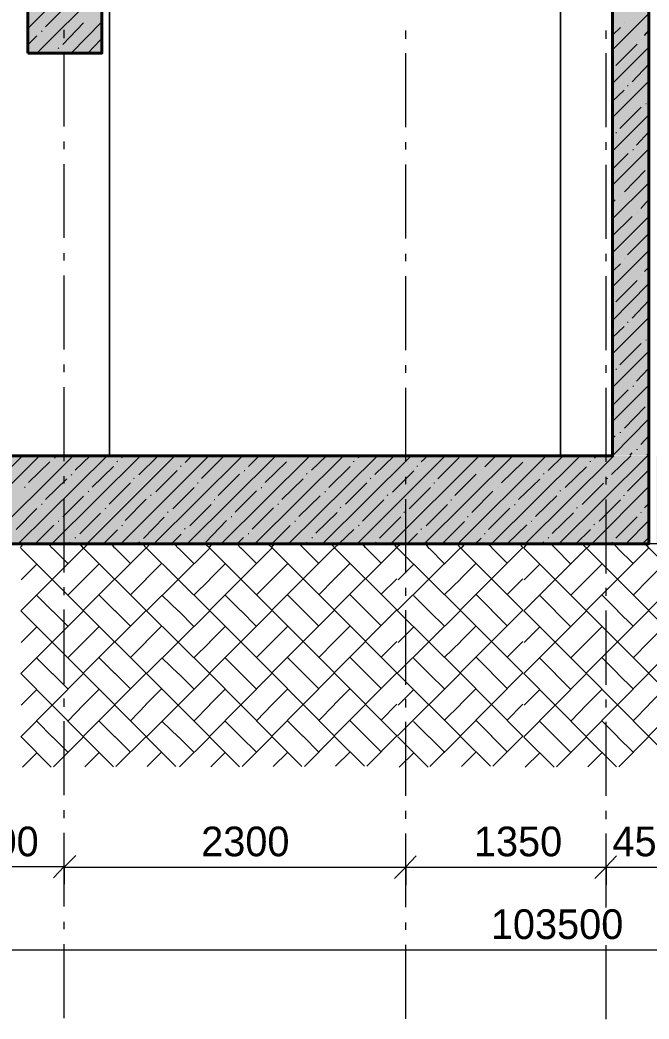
# Model space of a CAD drawing. Header units: millimetres. Extents: x -135211 to 49383, y -8033 to 228499.
# Drawn here: x -55198 to -50950, y -464 to 6284 of the extents above; entities that cross this region are included whole.
import ezdxf

# ---------------------------------------------------------------- set-up
doc = ezdxf.new("R2010")
doc.units = ezdxf.units.MM
doc.layers.add('PDF _Геометрия', color=7, linetype='Continuous', true_color=0x1d1d1d)
doc.layers.add('PDF _Сплошная заливка', color=7, linetype='Continuous', true_color=0xffffff)
doc.layers.add('PDF _Текст', color=7, linetype='Continuous')

msp = doc.modelspace()

# ---------------------------------------------------------------- hatches: boundary and pattern name
at = {"layer": 'PDF _Сплошная заливка', "transparency": 33554559}
h = msp.add_hatch(color=256, dxfattribs=at)
h.paths.add_polyline_path([(-50950.617204525, 2746.152383709788), (-50950.617204525, 3341.472330527752), (-104045.4232660861, 3341.472330527752), (-104045.4232660861, 2746.152383709788)])
h.paths.add_polyline_path([(-26352.24833949412, 3341.472330527752), (-26352.24833949412, 2746.152383709788), (646.2711272356682, 2746.152383709788), (646.2711272356391, 3341.472330527752), (-4602.735479654424, 3341.472330527752), (-4602.735479654424, 3279.519184087328), (-4848.253530621863, 3279.519184087328), (-4848.253530621863, 3341.472330527752)])
h.paths.add_polyline_path([(-26398.81210778105, 2746.152383709788), (-26398.81210778105, 3341.472330527752), (-50899.8203663938, 3341.472330527752), (-50899.8203663938, 2746.152383709788)])

# ---------------------------------------------------------------- linework, layer by layer
at = {"layer": 'PDF _Геометрия', "color": 7, "lineweight": 9}
for points in [[(-50951.01984138202, 11542.76030976578), (-50951.01984138202, 3343.341608824273)], [(-54592.24580292049, 3336.081186022203), (-54592.24580292049, 6469.124125578609), (-54592.24580292049, 3336.081186022203), (-55193.19342159912, 3336.081186022203)], [(-51547.65445676661, 3343.237779604818), (-51547.65445676661, 6475.873789629054), (-51547.65445676661, 3343.237779604818), (-54599.63441256201, 3343.237779604818)], [(-54899.33714907434, 6161.570261781909), (-54899.33714907434, 6216.81844414977)], [(-52591.76503368971, 6157.317023966737), (-52591.76503368971, 6212.705652844113)], [(-51240.56311061277, 6156.871316701715), (-51240.56311061277, 6211.685611229935)], [(-54899.33714907434, 5564.888950587795), (-54899.33714907434, 6064.046146245201)], [(-52591.76503368971, 5560.362990062894), (-52591.76503368971, 6059.88460993076)], [(-51240.56311061277, 5559.969049525739), (-51240.56311061277, 6059.318367433748)], [(-54899.33714907434, 5412.116657487425), (-54899.33714907434, 5463.043884316477)], [(-52591.76503368971, 5408.03459416494), (-52591.76503368971, 5458.974938505556)], [(-51240.56311061277, 5407.601805729552), (-51240.56311061277, 5458.394162325202)], [(-54899.33714907434, 4811.114390754502), (-54899.33714907434, 5310.750126950828)], [(-52591.76503368971, 4807.124922739736), (-52591.76503368971, 5306.646542607604)], [(-51240.56311061277, 4806.176696352622), (-51240.56311061277, 5306.022000504973)], [(-54899.33714907434, 4658.820638193042), (-54899.33714907434, 4709.743171328707)], [(-52591.76503368971, 4654.791689889876), (-52591.76503368971, 4705.2393971066)], [(-51240.56311061277, 4653.809452556437), (-51240.56311061277, 4704.596896156706)], [(-54899.33714907434, 4057.818376264318), (-54899.33714907434, 4557.454112460645)], [(-52591.76503368971, 4053.389376395026), (-52591.76503368971, 4552.910996262893)], [(-51240.56311061277, 4052.885247447889), (-51240.56311061277, 4552.229647331856)], [(-54899.33714907434, 3905.52461889867), (-54899.33714907434, 3955.968611495414)], [(-52591.76503368971, 3901.060975551321), (-52591.76503368971, 3952.001324837688)], [(-51240.56311061277, 3900.513085627662), (-51240.56311061277, 3951.30544222331)], [(-54899.33714907434, 3304.039122737629), (-54899.33714907434, 3803.674858933954)], [(-52591.76503368971, 3300.151304126114), (-52591.76503368971, 3799.672923993982)], [(-51240.56311061277, 3299.087981279393), (-51240.56311061277, 3798.938198427123)], [(251.0965281952522, 3341.635848157676), (640.3263124645455, 3341.635848157676), (640.3263124645455, 2744.744145094653), (-104032.8002238456, 2744.744145094653)], [(-51196.6929183051, 3339.640067651625), (-51543.85578256889, 3339.640067651625)], [(-54899.33714907434, 3151.745370176169), (-54899.33714907434, 3202.672597005229)], [(-52591.76503368971, 3147.325434152363), (-52591.76503368971, 3198.265778492979)], [(-51240.56311061277, 3146.720732454544), (-51240.56311061277, 3197.508181083477)], [(-54899.33714907434, 2550.743103443255), (-54899.33714907434, 3050.378839639582)], [(-52591.76503368971, 2546.415762727159), (-52591.76503368971, 3045.937382595025)], [(-51240.56311061277, 2545.796527345997), (-51240.56311061277, 3045.140932258627)], [(-54899.33714907434, 2398.449350881797), (-54899.33714907434, 2453.218992710746)], [(-52591.76503368971, 2394.087361883451), (-52591.76503368971, 2448.983348691173)], [(-51240.56311061277, 2393.429283549812), (-51240.56311061277, 2448.238670111315)], [(-54899.33714907434, 1797.447088953072), (-54899.33714907434, 2300.925235345097)], [(-52591.76503368971, 1792.685048388602), (-52591.76503368971, 2296.654952793228)], [(-51240.56311061277, 1791.999266206164), (-51240.56311061277, 2295.871421286464)], [(-54899.33714907434, 1644.670097355106), (-54899.33714907434, 1699.918279722976)], [(-52591.76503368971, 1640.351815538742), (-52591.76503368971, 1695.252634352616)], [(-51240.56311061277, 1639.632017381316), (-51240.56311061277, 1694.947216177919)], [(-54899.33714907434, 1047.993484658587), (-54899.33714907434, 1547.629220854905)], [(-52591.76503368971, 1043.402618586805), (-52591.76503368971, 1542.924238454673)], [(-51240.56311061277, 1042.729755234001), (-51240.56311061277, 1542.579967353068)], [(-54899.33714907434, 891.3740828649234), (-54899.33714907434, 946.6222652327824)], [(-52591.76503368971, 887.1137482155837), (-52591.76503368971, 942.0145670294669)], [(-51242.06846020756, 561.4036873583182), (-50793.08714907432, 561.4036873583182), (-50793.08714907432, 443.0937476296231), (-50793.08714907432, 942.6361282531989)], [(-51240.56311061277, 886.3405634479195), (-51240.56311061277, 941.1499500094224)], [(-54899.33714907434, 294.6927716708169), (-54899.33714907434, 793.8499673282231)], [(-52591.76503368971, 290.1597143117406), (-52591.76503368971, 789.6813341795996)], [(-51240.56311061277, 289.4383013006072), (-51240.56311061277, 788.7827062132355)], [(-54899.33714907434, 565.65095320009), (-54899.33714907434, 671.3431281647017)], [(-52591.76503368971, 561.1911538628783), (-52591.76503368971, 667.0274899569677)], [(-51240.56311061277, 560.4847416078437), (-51240.56311061277, 666.0864847649946)], [(-55597.86822023317, 565.65095320009), (-54899.33714907434, 565.65095320009), (-54899.33714907434, 446.986529036466)], [(-54894.50830990284, 561.1911538628783), (-52591.76503368971, 561.1911538628783), (-52591.76503368971, 442.4929471616006)], [(-52591.2577259332, 560.4847416078437), (-51240.56311061277, 560.4847416078437), (-51240.56311061277, 441.8055501254557)], [(-54899.33714907434, 141.9204785704387), (-54899.33714907434, 192.8477053994911)], [(-52591.76503368971, 137.8313184137878), (-52591.76503368971, 188.2790206847576)], [(-51240.56311061277, 137.0710524757569), (-51240.56311061277, 187.8585011046898)], [(-103561.8408001549, 3.167346987033852), (175.3022740030137, 3.167346987033852)], [(-54899.33714907434, -459.0817881624753), (-54899.33714907434, 40.55394803384115)], [(-52591.76503368971, -463.5710000268245), (-52591.76503368971, 35.95061984104268)], [(-51240.56311061277, -464.3589648678899), (-51240.56311061277, 35.4912522798395)]]:
    msp.add_lwpolyline(points, dxfattribs=at)
at = {"layer": 'PDF _Геометрия', "color": 7, "lineweight": 40}
for points in [[(-104046.1485379872, 2746.351369011117), (-50951.01984138202, 2746.351369011117), (-50951.01984138202, 3343.341608824273), (-50951.01984138202, 6475.65414302011), (-50951.01984138202, 6716.871926043504), (-66371.86245248167, 6716.871926043504)], [(-54646.68775486235, 6472.158947768778), (-51196.6929183051, 6472.158947768778), (-51196.6929183051, 3339.640067651625), (-66368.71635580521, 3339.640067651625)], [(-58294.81393904601, 6471.37153446484), (-55145.01022599741, 6471.37153446484), (-55145.01022599741, 6060.466165616593)], [(-55144.21943159247, 6060.253178409713), (-54644.89003368972, 6060.253178409713), (-54644.89003368972, 6470.896371336487)]]:
    msp.add_lwpolyline(points, dxfattribs=at)
at = {"layer": 'PDF _Геометрия', "lineweight": 9}
for points in [[(-55144.8293679403, 6225.465044116593), (-54899.33714907434, 6470.961956675944)], [(-55081.7224650952, 6061.059444952466), (-54671.21214907433, 6471.569765791513)], [(-55025.94706235891, 6237.207102357727), (-54881.78907215127, 6381.36509256537)], [(-51200.81752380886, 6077.992471969131), (-50951.01984138202, 6327.790154395986)], [(-55052.81321282082, 6205.039462955306), (-55048.4958029205, 6209.356872855636)], [(-54907.28222930086, 6119.170251619352), (-54767.72657215127, 6263.538172808593)], [(-54852.14143470436, 6060.253178409713), (-54644.89003368972, 6271.839575042771)], [(-51194.8959322365, 6182.806834954837), (-51144.04868753586, 6233.658998435795)], [(-51117.72657215125, 6266.153955923574), (-51117.72657215125, 6266.153955923574)], [(-50980.79567970952, 6179.428427488755), (-50951.01984138202, 6213.240416026246)], [(-55146.85898387583, 6113.23274994146), (-55083.59195676666, 6176.495094401244)], [(-54738.48119442681, 6060.357095941738), (-54653.66407215127, 6149.033391451922)], [(-51003.66407215124, 6152.034552623262), (-51003.66407215124, 6152.034552623262)], [(-54938.75701348638, 6091.092583744446), (-54934.43330292049, 6095.41629431033)], [(-51200.81752380886, 5849.390733512756), (-50951.01984138202, 6099.188415939611)], [(-51173.67102560807, 5975.779050179845), (-51029.98618753586, 6119.463888252049)], [(-54969.52945676666, 6062.466126793736), (-54969.52945676666, 6066.787898693296)], [(-51065.06691111845, 5866.042923243315), (-50951.01984138202, 5984.633742173241)], [(-51200.81752380886, 5620.788990009952), (-50951.01984138202, 5870.586672436805)], [(-51198.3056188714, 5732.824341652143), (-51117.72657215125, 5808.868847843841)], [(-51095.43371861355, 5841.257300784019), (-51091.40445676661, 5841.257300784019)], [(-50951.01984138202, 5751.995853506888), (-50951.01984138202, 5756.032003716858)], [(-51147.39493355401, 5550.885540326387), (-51003.66407215124, 5695.11875369775)], [(-50972.60320746967, 5720.073924860225), (-50968.56791830508, 5720.073924860225)], [(-51200.81752380886, 5392.187246507155), (-50951.01984138202, 5641.984928934008)], [(-51174.3961900632, 5523.253536248963), (-51170.37080292047, 5523.253536248963)], [(-51035.79867682086, 5438.615279611654), (-50951.01984138202, 5527.430260214062)], [(-51200.81752380886, 5163.58550805078), (-50951.01984138202, 5413.383190477635)], [(-51060.33928685817, 5409.054022542184), (-51056.30830292047, 5409.054022542184)], [(-51197.1983675146, 5275.006018236697), (-51091.40445676661, 5380.799928984689)], [(-51117.08398285808, 5122.704467457891), (-50977.34195676663, 5266.481352191257)], [(-50951.01984138202, 5298.828516711256), (-50951.01984138202, 5298.828516711256)], [(-51200.81752380886, 4934.978834197768), (-50951.01984138202, 5184.776516624622)], [(-51200.28199690209, 5048.692345808663), (-51179.14484138199, 5069.829501328767)], [(-51144.04868753586, 5094.837018560814), (-51144.04868753586, 5094.837018560814)], [(-51006.02776884356, 5011.182700583363), (-50951.01984138202, 5070.226778254882)], [(-51200.81752380886, 4706.377095741394), (-50951.01984138202, 4956.174778168247)], [(-51200.64471322283, 4820.437228653834), (-51065.082341382, 4955.999595455246)], [(-51029.98618753586, 4981.077627965718), (-51029.98618753586, 4981.077627965718)], [(-51094.84274944596, 4697.797196337932), (-50951.01984138202, 4841.620104401879)], [(-51200.81752380886, 4477.775352238587), (-50951.01984138202, 4727.573034665443)], [(-51117.72657215125, 4670.188163030142), (-51117.72657215125, 4670.188163030142)], [(-51194.8959322365, 4586.846380436185), (-51144.04868753586, 4637.698543917134)], [(-50980.79567970952, 4583.750126601496), (-50951.01984138202, 4613.525964929014)], [(-51173.67102560807, 4379.618925517095), (-51029.98618753586, 4523.805949660721)], [(-51003.66407215124, 4556.367859759818), (-51003.66407215124, 4556.367859759818)], [(-51200.81752380886, 4249.17360873579), (-50951.01984138202, 4503.007441372617)], [(-51065.06691111845, 4270.369552706271), (-50951.01984138202, 4388.960371636188)], [(-51200.81752380886, 4025.1106891227), (-50951.01984138202, 4274.40569786982)], [(-51198.3056188714, 4136.853628400696), (-51117.72657215125, 4212.898134592387)], [(-51095.43371861355, 4241.247393698545), (-51091.40445676661, 4245.783383188943)], [(-50972.60320746967, 4123.725983250749), (-50968.56791830508, 4123.725983250749)], [(-50951.01984138202, 4156.317552619627), (-50951.01984138202, 4160.353697783185)], [(-51147.39493355401, 3955.218852506136), (-51003.66407215124, 4098.949713908921)], [(-51200.81752380886, 3796.508945619894), (-50951.01984138202, 4046.306628046749)], [(-51174.3961900632, 3923.278275028287), (-51170.37080292047, 3927.303657138074)], [(-51035.79867682086, 3842.93697367798), (-50951.01984138202, 3931.751959326802)], [(-51200.81752380886, 3567.907202117099), (-50951.01984138202, 3817.704884543952)], [(-51197.1983675146, 3679.030289896112), (-51091.40445676661, 3784.824200644104)], [(-51060.33928685817, 3808.867226736365), (-51056.30830292047, 3813.405159930887)], [(-51117.08398285808, 3526.531763023407), (-50977.34195676663, 3670.811155536131)], [(-50951.01984138202, 3703.150215824005), (-50951.01984138202, 3703.150215824005)], [(-51192.23762945183, 3343.341608824273), (-50951.01984138202, 3589.103146087577)], [(-51200.28199690209, 3452.913161556843), (-51179.14484138199, 3474.045400400241)], [(-51144.04868753586, 3494.849890365923), (-51144.04868753586, 3498.876564042162)], [(-51006.02776884356, 3415.504399696113), (-50951.01984138202, 3474.548472321209)], [(-51029.98618753586, 3380.880307221697), (-51029.98618753586, 3384.912577685897)], [(-55667.20863476893, 2743.185325080337), (-55066.04387984356, 3340.033639438537)], [(-55438.91360023055, 2743.582536884786), (-54837.91887984358, 3340.25291274822)], [(-55251.91084981762, 3267.627496770915), (-55180.10637984358, 3339.908791508279)], [(-55211.09237940949, 2743.782476853715), (-54609.79387984358, 3340.744049060443)], [(-54982.77634292138, 2744.258995667365), (-54381.66887984356, 3341.012214184725)], [(-54965.07767487125, 3323.659239447533), (-54960.75541830511, 3327.9768060016)], [(-54825.45005745436, 3243.081487444418), (-54723.85637984356, 3340.344531517828)], [(-54750.57008491945, 2740.632144632903), (-54153.54387984356, 3337.658354558735)], [(-54522.22518756137, 2741.125364571485), (-53925.41887984356, 3337.931672289305)], [(-54512.63270785796, 3328.412351576305), (-54495.73137984358, 3340.965740524732)], [(-54394.49251623082, 3210.60897217553), (-54267.60637984356, 3337.490377004308)], [(-54298.25639309842, 2741.867190204374), (-53697.29387984356, 3338.437659783412)], [(-54081.73771937875, 3295.389890658854), (-54039.48137984356, 3338.130030152682)], [(-54070.38900872794, 2742.352432614934), (-53469.16887984356, 3339.167911614463)], [(-53973.05042310896, 3186.096667570101), (-53828.90445676664, 3330.242633912413)], [(-53842.01976027065, 2742.573241566516), (-53241.04387984356, 3339.625343111408)], [(-53655.04083951371, 3266.845957348772), (-53583.23137984356, 3338.655421903842)], [(-53614.13417971894, 2743.011914354392), (-53012.91887984355, 3339.797366602664)], [(-53385.74392940992, 2743.650445699986), (-52784.79387984356, 3340.162861824473)], [(-53377.06443798388, 3330.983141048472), (-53372.65445676663, 3335.393122265707)], [(-53228.67984921917, 3242.286380347642), (-53126.98137984356, 3339.566102680707)], [(-53157.84015756891, 2743.99719588622), (-52556.66887984355, 3340.71342335025)], [(-52925.4603423684, 2740.555625080792), (-52328.54387984355, 3337.472082643743)], [(-52915.6098296878, 3327.515865894778), (-52898.85637984355, 3340.323927966519)], [(-52802.15776171445, 3213.311845447818), (-52670.73137984355, 3340.29430498897)], [(-52697.52718564817, 2740.757272893153), (-52100.41887984355, 3337.865578697777)], [(-52489.18446604515, 3298.814748487434), (-52442.60637984356, 3340.931478814245)], [(-52473.5765824745, 2741.119526536223), (-51872.29387984355, 3338.411283839564)], [(-52376.09647688226, 3185.121139043574), (-52232.02945676664, 3329.188159159202)], [(-52245.13451416598, 2741.643712166599), (-51644.16887984355, 3338.60721257541)], [(-52058.11209172527, 3265.990747177229), (-51986.35637984355, 3338.242800769728)], [(-52017.18597296921, 2742.316567876837), (-51416.04387984354, 3338.945501615081)], [(-51789.2290349875, 2742.628462260848), (-51187.91887984355, 3339.407959240859)], [(-51775.77945676663, 3330.052516381577), (-51775.77945676663, 3334.05307837401)], [(-51631.82649093948, 3241.423501524908), (-51530.10637984355, 3338.631851421663)], [(-51560.75616038508, 2743.069427708207), (-50959.79387984355, 3339.995993608335)], [(-51319.067958484, 3326.470705671029), (-51301.98137984355, 3339.032921781224)], [(-51204.86730775765, 3212.582973417745), (-51073.85637984354, 3339.563783478417)], [(-51077.68089170055, 3343.385154681279), (-51065.082341382, 3360.014258414843)], [(-50963.63588594903, 3343.341608824273), (-50951.01984138202, 3360.496472234566)], [(-55139.79963137732, 3159.554145233434), (-54995.85157215127, 3299.181891357933)], [(-54709.69715535454, 3127.915021512886), (-54565.92368753588, 3267.344422769279)], [(-54543.94709271328, 3299.934113863585), (-54539.60157215125, 3304.27491917014)], [(-54280.07205856746, 3095.943606826385), (-54135.99580292049, 3240.019862473356)], [(-54114.04295676033, 3268.186809378406), (-54109.67368753588, 3272.556073750228)], [(-53684.13882080739, 3240.907726545146), (-53679.74580292049, 3240.907726545146)], [(-53542.92783768871, 3158.624776347821), (-53398.97657215125, 3298.167514667784)], [(-53112.789928828, 3126.739875752949), (-52969.04868753586, 3266.543987053606)], [(-52942.72657215125, 3299.293274325792), (-52942.72657215125, 3303.231695885343)], [(-52512.79868753586, 3267.495252545329), (-52512.79868753586, 3271.454769716648)], [(-52082.87080292047, 3240.011796379223), (-52082.87080292047, 3240.011796379223)], [(-51945.93367992371, 3157.792495657884), (-51802.10157215124, 3297.630213921212)], [(-51516.26531735715, 3126.226117857351), (-51372.17368753586, 3265.797262481027)], [(-51345.85157215125, 3298.132967214319), (-51345.85157215125, 3302.649999727158)], [(-51094.84274944596, 3102.123825800879), (-50951.01984138202, 3245.946733864826)], [(-55025.94706235891, 3045.54825732824), (-54881.78907215127, 3184.900981195632)], [(-54851.02147553679, 3209.457948687371), (-54846.69291830511, 3213.786505919065)], [(-54429.89089337882, 3186.222115275858), (-54425.53907215127, 3190.087778500959)], [(-53858.70927330745, 3072.115156542049), (-53714.84195676664, 3215.982473082878)], [(-53429.07107278677, 3044.629561918841), (-53284.91407215125, 3184.371734671327)], [(-53263.00823864943, 3216.776734818809), (-53258.59195676664, 3221.193016701592)], [(-52833.10410269648, 3185.047012662129), (-52828.66407215125, 3189.487043207356)], [(-52683.13442797694, 3095.261251574503), (-52539.12080292047, 3238.781912853404)], [(-52261.74137272348, 3071.025199642966), (-52117.96695676661, 3215.295153040796)], [(-51832.07271230149, 3043.641540593936), (-51688.03907215124, 3183.177029717727)], [(-51661.71695676663, 3216.176877133056), (-51661.71695676663, 3220.178155005223)], [(-51231.78907215122, 3184.17871760553), (-51231.78907215122, 3188.201091089447)], [(-55166.86941215528, 3127.244939160474), (-55162.5583029205, 3127.244939160474)], [(-54595.8431854317, 3013.439690531751), (-54451.86118753588, 3157.421683595933)], [(-54165.72874298232, 2981.949822802516), (-54021.93330292049, 3125.745262864354)], [(-53999.98675742588, 3158.360284594785), (-53995.61118753588, 3158.360284594785)], [(-53570.08262147295, 3126.697143095883), (-53565.68330292049, 3126.697143095883)], [(-52998.93176301464, 3012.71380097714), (-52854.98618753586, 3156.65938138553)], [(-52568.78189748159, 2981.189331869623), (-52425.05830292047, 3124.912926430738)], [(-52403.19996674354, 3157.661999971661), (-52398.73618753586, 3157.661999971661)], [(-51968.80830292047, 3125.664266525967), (-51968.80830292047, 3125.664266525967)], [(-51547.65445676661, 3101.763739929883), (-51547.65445676661, 3106.269637207154)], [(-51401.89794874676, 3012.003692147581), (-51258.11118753583, 3155.795365302062)], [(-51336.06053751578, 2746.351369011117), (-50951.01984138202, 3131.894733778191)], [(-54907.28222930086, 2927.191750934749), (-54767.72657215127, 3067.231454475032)], [(-54736.96527620235, 3095.717125986445), (-54732.63041830511, 3100.047280198111)], [(-54486.39575679381, 2903.690359645389), (-54346.57272599741, 3047.86484200512)], [(-54315.83469404437, 3072.004193663302), (-54311.47657215127, 3076.357586627436)], [(-53885.93055809142, 3044.142648555099), (-53881.54868753586, 3044.142648555099)], [(-53744.85320543937, 2958.111820311326), (-53600.77945676664, 3102.185568984051)], [(-53314.72040730588, 2930.606356692325), (-53170.85157215125, 3070.058860594851)], [(-53140.17848552001, 3095.035067168962), (-53135.7554183051, 3098.964017229354)], [(-52885.07359720128, 2898.65352319294), (-52740.92368753586, 3042.80343779496)], [(-52719.04790336204, 3070.769958392059), (-52714.60157215125, 3075.216284664612)], [(-52289.14376740908, 3043.34392387167), (-52284.67368753586, 3043.34392387167)], [(-52147.88110897187, 2956.901932104342), (-52003.90445676663, 3100.878579327745)], [(-51717.71287791486, 2929.456991100708), (-51573.97657215122, 3069.187718773489)], [(-51288.03558021312, 2897.74627794089), (-51144.04868753586, 3041.738089398482)], [(-51117.72657215125, 3070.189479499818), (-51117.72657215125, 3074.217449778688)], [(-55223.06305938824, 2841.128678162061), (-55083.59195676666, 2984.915252017655)], [(-55052.81321282082, 3013.463423705071), (-55048.4958029205, 3013.463423705071)], [(-54622.90907686789, 2981.468944461431), (-54618.56791830511, 2985.805392501882)], [(-54051.87337214805, 2867.930849789968), (-53907.87080292049, 3011.448819646027)], [(-53630.50996453635, 2844.077127551142), (-53486.71695676663, 2987.870130430002)], [(-53456.02642213849, 3012.458568849074), (-53451.62080292049, 3012.458568849074)], [(-53034.89583998051, 2988.765728934047), (-53030.46695676664, 2993.189806436975)], [(-52454.9223307638, 2867.086624507338), (-52310.99580292049, 3011.013152350658)], [(-52033.5190396331, 2843.243404411442), (-51889.84195676661, 2986.925361356399)], [(-51858.73760929347, 3011.785164406158), (-51854.74580292047, 3011.785164406158)], [(-51437.6044282287, 2987.815338890602), (-51433.59195676663, 2991.827805335853)], [(-50980.79567970952, 2987.569152034511), (-50951.01984138202, 3017.340060011821)], [(-54793.42266258306, 2813.139475940793), (-54653.66407215127, 2952.898066372604)], [(-54363.28960790316, 2781.503229800731), (-54223.73618753588, 2925.419618726938)], [(-54201.77849470991, 2957.756342463071), (-54197.41407215125, 2962.120765021721)], [(-53942.3946336392, 2757.599543336965), (-53802.58234138202, 2901.793308717529)], [(-53771.87435875698, 2930.379125183345), (-53767.48618753586, 2930.379125183345)], [(-53200.86293853335, 2816.555160668252), (-53056.78907215125, 2956.20640196946)], [(-52770.7181738877, 2784.568676772554), (-52626.86118753588, 2928.425663124376)], [(-52604.99170402758, 2956.959526502264), (-52600.53907215125, 2960.914738446688)], [(-52175.08756807464, 2929.48887185906), (-52170.61118753586, 2929.48887185906)], [(-51603.85121325181, 2815.743310831252), (-51459.91407215124, 2955.164813400009)], [(-51173.67102560807, 2783.960986925767), (-51029.98618753586, 2927.645824997971)], [(-51107.45879401297, 2746.351369011117), (-50951.01984138202, 2903.292990275394)], [(-51003.66407215124, 2956.165252897156), (-51003.66407215124, 2960.198819970991)], [(-55096.72636937283, 2743.829491377722), (-54969.52945676666, 2871.026403983899)], [(-54938.75701348638, 2899.182589084537), (-54934.43330292049, 2899.182589084537)], [(-54637.09295392781, 2741.534950892191), (-54539.60157215125, 2839.026337495013)], [(-54508.85287753344, 2867.677926192167), (-54504.50541830511, 2871.544432072139)], [(-54087.72229537545, 2843.976305671597), (-54083.35157215125, 2847.85875442732)], [(-53499.51072013348, 2742.753116661645), (-53372.65445676663, 2870.097250097228)], [(-53341.97022280404, 2898.192003804727), (-53337.55830292049, 2898.192003804727)], [(-53044.16372771282, 2744.8224026503), (-52942.72657215125, 2841.830644226399)], [(-52912.0660868511, 2866.469651003325), (-52907.6304183051, 2870.90531462295)], [(-52490.93550469313, 2842.621590882979), (-52486.47657215124, 2847.080523424859)], [(-52341.062764046, 2752.953124538631), (-52196.93330292047, 2896.5875258151)], [(-51907.1685243174, 2746.044193784071), (-51775.77945676663, 2872.935070799928)], [(-51744.68070608845, 2897.371154562979), (-51740.68330292049, 2897.371154562979)], [(-51447.30089090826, 2743.680678213762), (-51345.85157215125, 2841.113220281803)], [(-51323.54752502365, 2873.838246674463), (-51319.52945676661, 2877.856309907685)], [(-54824.70081415192, 2785.358390398979), (-54820.3708029205, 2789.204675294036)], [(-54181.49174492937, 2739.249552712524), (-54109.67368753588, 2811.555712435932)], [(-53730.96350814556, 2745.482088278505), (-53688.51984138202, 2787.439815220846)], [(-53657.81815942253, 2816.109013228023), (-53653.42368753588, 2816.109013228023)], [(-53227.91402346958, 2784.391023678433), (-53223.49580292049, 2788.804450086472)], [(-52584.58243355404, 2742.238191505107), (-52512.79868753586, 2814.515062154808)], [(-52129.65635262388, 2740.321146982559), (-52082.87080292047, 2782.625469481375)], [(-52061.03136874019, 2815.107119437772), (-52056.54868753586, 2815.107119437772)], [(-51630.62380288338, 2783.426975203412), (-51626.62080292046, 2787.933405070192)], [(-50993.41172427654, 2746.351369011117), (-50951.01984138202, 2788.738321555439)], [(-54867.96296838039, 2744.137046286473), (-54855.46695676664, 2756.633057900227)], [(-54394.79667819898, 2753.387580897196), (-54390.44291830511, 2757.736616595253)], [(-53271.34264633265, 2742.970240627964), (-53258.59195676664, 2755.720930193981)], [(-52798.00988751666, 2752.636674178647), (-52793.5679183051, 2756.582409690539)], [(-51678.72848990904, 2745.912100115595), (-51661.71695676663, 2758.917472636695)], [(-51200.71701387977, 2751.979852445044), (-51196.6929183051, 2756.003948019722)]]:
    msp.add_lwpolyline(points, dxfattribs=at)
at = {"layer": 'PDF _Геометрия', "color": 7, "lineweight": 9}
for points in [[(-51196.6929183051, 6091.285080106588), (-51196.6929183051, 5790.912751218076)], [(-50951.01984138202, 5794.387736401416), (-50951.01984138202, 6094.649597096327)]]:
    msp.add_lwpolyline(points, close=True, dxfattribs=at)
at = {"layer": 'PDF _Геометрия', "color": 28, "lineweight": 9, "true_color": 0x0e0e0e}
for points in [[(-55196.70517345134, 2720.848206189744), (-55171.33234138203, 2746.697916640339)], [(-55191.20580763971, 1441.649605087931), (-54767.72657215127, 1868.97770860433), (-55191.20580763971, 2292.456944092774), (-54767.72657215127, 2715.936179581217), (-54788.90241552092, 2740.960895791103)], [(-54970.80505301562, 1238.087073020623), (-54767.72657215127, 1441.649605087931), (-55191.20580763971, 1868.97770860433), (-54767.72657215127, 2292.456944092774), (-55191.20580763971, 2715.936179581217)], [(-54978.30349522819, 2714.617459286316), (-55003.7390889689, 2740.053048227687)], [(-54873.01503368972, 2609.174033072687), (-54978.74273543584, 2715.380436211669)], [(-54769.90662465245, 1443.547483517438), (-54346.57272599741, 1871.237565399254), (-54769.90662465245, 2294.571464054286), (-54346.57272599741, 2717.905362709308), (-54367.86226517041, 2743.0644349735)], [(-54549.77299735183, 1240.347212163023), (-54346.57272599741, 1443.547483517438), (-54769.90662465245, 1871.237565399254), (-54346.57272599741, 2294.571464054286), (-54769.90662465245, 2717.905362709308)], [(-54767.72657215127, 2715.936179581217), (-54767.72657215127, 2715.936179581217)], [(-54767.72657215127, 2715.936179581217), (-54767.72657215127, 2715.936179581217)], [(-54766.91707619499, 2714.909703199756), (-54741.40445676664, 2740.427025787772)], [(-54557.14964907433, 2716.875381014967), (-54578.38234034566, 2741.967277671051)], [(-54451.86118753588, 2611.446105493053), (-54557.67604272971, 2717.256240172393)], [(-54346.57272599741, 2717.905362709308), (-54346.57272599741, 2717.905362709308)], [(-54346.57272599741, 2717.905362709308), (-54346.57272599741, 2717.905362709308)], [(-54345.41808043113, 2717.142298838619), (-54320.2506106128, 2742.3050402539)], [(-54344.23432819104, 1441.492610219219), (-53916.64484138203, 1869.082092163754), (-54344.23432819104, 2292.291647083527), (-53916.64484138203, 2715.501202003309), (-53941.9410736975, 2740.797439183255)], [(-54119.97905827609, 1238.158393325154), (-53916.64484138203, 1441.492610219219), (-54344.23432819104, 1869.082092163754), (-53916.64484138203, 2292.291647083527), (-54344.23432819104, 2715.501202003309)], [(-54127.22176445895, 2714.765400301184), (-54152.45081634114, 2739.989712210417)], [(-54021.93330292049, 2609.338877406143), (-54127.83715297599, 2715.242722603617)], [(-53920.50710542298, 2718.731663220794), (-53899.09676445895, 2744.518151760752)], [(-53918.99038827064, 1443.237154864909), (-53495.49099522819, 1871.139743792476), (-53918.99038827064, 2294.152017418009), (-53495.49099522819, 2717.651415350786), (-53520.92158841022, 2743.082008532815)], [(-53698.4390802624, 1240.289069830694), (-53495.49099522819, 1443.237154864909), (-53918.99038827064, 1871.139743792476), (-53495.49099522819, 2294.152017418009), (-53918.99038827064, 2717.651415350786)], [(-53916.64484138203, 2715.501202003309), (-53916.64484138203, 2715.501202003309)], [(-53916.64484138203, 2715.501202003309), (-53916.64484138203, 2715.501202003309)], [(-53706.06791830511, 2716.792428602143), (-53731.43133105386, 2742.151076134557)], [(-53600.77945676664, 2611.35805231934), (-53706.76008187101, 2717.338682307577)], [(-53498.9749495297, 2721.071459973321), (-53477.9429183051, 2746.507651524788)], [(-53497.61599682667, 1445.251333625313), (-53074.33714907433, 1872.956641258633), (-53497.61599682667, 2296.240292092408), (-53074.33714907433, 2719.519139844754), (-53099.90210312292, 2745.084093893355)], [(-53277.3733077263, 1242.215174973341), (-53074.33714907433, 1445.251333625313), (-53497.61599682667, 1872.956641258633), (-53074.33714907433, 2296.240292092408), (-53497.61599682667, 2719.519139844754)], [(-53495.49099522819, 2717.651415350786), (-53495.49099522819, 2717.651415350786)], [(-53495.49099522819, 2717.651415350786), (-53495.49099522819, 2717.651415350786)], [(-53284.91407215125, 2718.564492163062), (-53310.41184576658, 2744.062265778378)], [(-53179.6256106128, 2613.111304024757), (-53285.67307152667, 2719.158769848334)], [(-53076.71286279199, 1447.477889156901), (-52653.18330292049, 1874.960077836701), (-53076.71286279199, 2298.489642650214), (-52653.18330292049, 2721.526935777993), (-52674.43289890079, 2746.729155624597)], [(-52856.29718510782, 1244.36400696956), (-52653.18330292049, 1447.477889156901), (-53076.71286279199, 1874.960077836701), (-52653.18330292049, 2298.489642650214), (-53076.71286279199, 2721.526935777993)], [(-53074.33714907433, 2719.519139844754), (-53074.33714907433, 2719.519139844754)], [(-53074.33714907433, 2719.519139844754), (-53074.33714907433, 2719.519139844754)], [(-53073.58838529246, 2718.543219975115), (-53048.01503368972, 2744.116576495647)], [(-52863.76022599741, 2720.507599540552), (-52884.95427352945, 2746.13973402244)], [(-52758.47176445894, 2615.025285954106), (-52864.09406205485, 2721.139206877892)], [(-52653.18330292049, 2721.526935777993), (-52653.18330292049, 2721.526935777993)], [(-52653.18330292049, 2721.526935777993), (-52653.18330292049, 2721.526935777993)], [(-52652.07164250496, 2720.794233204603), (-52626.86118753588, 2746.009518076232)], [(-52651.02983687009, 1445.249493276128), (-52223.2554183051, 1872.529017816009), (-52651.02983687009, 2295.834817935834), (-52223.2554183051, 2719.14061805566), (-52248.5921451523, 2744.977097990476)], [(-52430.43727287278, 1242.046212254266), (-52223.2554183051, 1445.249493276128), (-52651.02983687009, 1872.529017816009), (-52223.2554183051, 2295.834817935834), (-52651.02983687009, 2719.14061805566)], [(-52433.83234138202, 2714.592762076577), (-52455.13980032927, 2739.868449416324)], [(-52328.54387984355, 2609.065085616417), (-52434.23153455812, 2715.251833761616)], [(-52225.60911645036, 1447.277549043903), (-51802.10157215124, 1874.779477857955), (-52225.60911645036, 2297.789549474356), (-51802.10157215124, 2721.297093773485), (-51827.57006095821, 2746.765582580462)], [(-52005.36665792526, 1244.012458275666), (-51802.10157215124, 1447.277549043903), (-52225.60911645036, 1874.779477857955), (-51802.10157215124, 2297.789549474356), (-52225.60911645036, 2721.297093773485)], [(-52223.2554183051, 2719.14061805566), (-52223.2554183051, 2719.14061805566)], [(-52223.2554183051, 2719.14061805566), (-52223.2554183051, 2719.14061805566)], [(-52218.30325387201, 2714.683293502735), (-52196.93330292047, 2740.033111144264)], [(-52012.67849522816, 2720.221388330842), (-52038.08110305526, 2745.624001139221)], [(-51907.39003368972, 2615.145227485668), (-52013.13119624802, 2720.886395031742)], [(-51802.10157215124, 2721.297093773485), (-51802.10157215124, 2721.297093773485)], [(-51802.10157215124, 2721.297093773485), (-51802.10157215124, 2721.297093773485)], [(-51796.7628710764, 2716.566912858004), (-51775.77945676663, 2742.048517702694)], [(-51795.40761664565, 1441.321371659907), (-51372.17368753586, 1868.570785890611), (-51795.40761664565, 2291.804709979834), (-51372.17368753586, 2715.543639166372), (-51397.77668334343, 2740.64654000403)], [(-51575.5071843209, 1237.987874874864), (-51372.17368753586, 1441.321371659907), (-51795.40761664565, 1868.570785890611), (-51372.17368753586, 2291.804709979834), (-51795.40761664565, 2715.543639166372)], [(-51582.75061061278, 2714.476039211141), (-51608.28772544047, 2740.018046523951)], [(-51477.46214907432, 2608.841718877054), (-51583.25813643537, 2715.137157792154)], [(-51374.41627020032, 1443.365297032139), (-50951.01984138202, 1870.797876060428), (-51374.41627020032, 2294.189374528541), (-50951.01984138202, 2717.585798300438), (-50972.21578030607, 2742.817887434458)], [(-51154.38949575079, 1239.995647709783), (-50951.01984138202, 1443.365297032139), (-51374.41627020032, 1870.797876060428), (-50951.01984138202, 2294.189374528541), (-51374.41627020032, 2717.585798300438)], [(-51372.17368753586, 2715.543639166372), (-51372.17368753586, 2715.543639166372)], [(-51372.17368753586, 2715.543639166372), (-51372.17368753586, 2715.543639166372)], [(-51371.4628030813, 2714.552926418614), (-51345.85157215125, 2740.164157348675)], [(-51161.59676445893, 2716.582810145334), (-51186.76425944477, 2741.750305131177)], [(-51056.30830292047, 2610.873053454571), (-51162.14742957219, 2716.712180106296)], [(-50953.39932831569, 1445.305574046376), (-50529.86599522815, 1872.385519470384), (-50953.39932831569, 2295.918852557929), (-50529.86599522815, 2719.452185645473), (-50551.17045735949, 2744.813463075866)], [(-50733.261456968, 1241.905156712922), (-50529.86599522815, 1445.305574046376), (-50953.39932831569, 1872.385519470384), (-50529.86599522815, 2295.918852557929), (-50953.39932831569, 2719.452185645473)], [(-50951.01984138202, 2717.585798300438), (-50951.01984138202, 2717.585798300438)], [(-50951.01984138202, 2717.585798300438), (-50951.01984138202, 2717.585798300438)], [(-55189.51285882194, 2502.748132390833), (-55083.59195676666, 2608.191619884928)], [(-54768.45002661091, 2504.729523341394), (-54662.4381106128, 2610.261446296204)], [(-54346.8947520489, 2506.622469193798), (-54241.28426445895, 2612.237689919956)], [(-53917.05666382566, 2504.618789484965), (-53811.35637984356, 2610.314314561553)], [(-53495.97095293472, 2506.19661931377), (-53390.20253368972, 2612.452801391547)], [(-53074.88485362245, 2508.461681130991), (-52969.04868753586, 2614.297847217585)], [(-52645.03108802209, 2502.368580734158), (-52539.12080292047, 2608.278865835781)], [(-52223.92978003327, 2508.374326548382), (-52117.96695676661, 2613.841607399237)], [(-51794.06552815485, 2502.012347559071), (-51688.03907215124, 2608.038808563874)], [(-51372.95379561251, 2504.052235797038), (-51266.88522599739, 2610.120810439198)], [(-50951.33848986847, 2505.978136815166), (-50845.73137984354, 2612.088558889259)], [(-54873.59638102338, 2398.326752964887), (-54767.72657215127, 2504.196561836991)], [(-54452.5290449014, 2400.527782958275), (-54346.57272599741, 2505.997451726677)], [(-54022.68950542097, 2397.85176536895), (-53916.64484138203, 2503.896424543419)], [(-53601.11989363874, 2400.272817973847), (-53495.49099522819, 2505.901716384392)], [(-53180.03443774233, 2401.937580760411), (-53074.33714907433, 2508.124562508748)], [(-52758.94383451913, 2404.250169306865), (-52653.18330292049, 2510.005872580689)], [(-52333.55412486663, 2401.660056926449), (-52223.2554183051, 2507.485290948688)], [(-51907.97967556329, 2403.667657880625), (-51802.10157215124, 2509.540881955166)], [(-51478.10596602393, 2397.741893574733), (-51372.17368753586, 2503.674177083393)], [(-51056.99461574492, 2399.661475211714), (-50951.01984138202, 2505.636249574623)], [(-54978.30349522819, 2291.314271092239), (-55084.36714782532, 2397.377928488721)], [(-54557.14964907433, 2293.225270828197), (-54662.82304055803, 2399.379293952313)], [(-54127.22176445895, 2291.220521996874), (-54237.35309557072, 2396.988298041858)], [(-53706.06791830511, 2293.430600674429), (-53811.90837284834, 2399.271060095055)], [(-53284.91407215125, 2295.41634273095), (-53390.8220122307, 2401.324287713621)], [(-52863.76022599741, 2297.103221134946), (-52969.73526950259, 2403.078264640139)], [(-52433.83234138202, 2291.400429418681), (-52539.88086048639, 2396.950494901751)], [(-52012.67849522816, 2296.81212983627), (-52118.28271693275, 2402.912537378966)], [(-51582.75061061278, 2290.829848020786), (-51688.4103068468, 2396.993244878117)], [(-51161.59676445893, 2293.262594853059), (-51267.30024339947, 2398.966073793598)], [(-54346.57272599741, 2294.571464054286), (-54346.57272599741, 2294.571464054286)], [(-54346.57272599741, 2294.571464054286), (-54346.57272599741, 2294.571464054286)], [(-53179.6256106128, 2189.894762927573), (-53285.67307152667, 2295.942223841462)], [(-53074.33714907433, 2296.240292092408), (-53074.33714907433, 2296.240292092408)], [(-53074.33714907433, 2296.240292092408), (-53074.33714907433, 2296.240292092408)], [(-52758.47176445894, 2192.049294256579), (-52864.09406205485, 2297.666769838509)], [(-52653.18330292049, 2298.489642650214), (-52653.18330292049, 2298.489642650214)], [(-52653.18330292049, 2298.489642650214), (-52653.18330292049, 2298.489642650214)], [(-52223.2554183051, 2295.834817935834), (-52223.2554183051, 2295.834817935834)], [(-52223.2554183051, 2295.834817935834), (-52223.2554183051, 2295.834817935834)], [(-51907.39003368972, 2191.68374799195), (-52013.13119624802, 2297.424910550274)], [(-51802.10157215124, 2297.789549474356), (-51802.10157215124, 2297.789549474356)], [(-51802.10157215124, 2297.789549474356), (-51802.10157215124, 2297.789549474356)], [(-54873.01503368972, 2186.263226088257), (-54978.74273543584, 2291.990927834365)], [(-54767.72657215127, 2292.456944092774), (-54767.72657215127, 2292.456944092774)], [(-54767.72657215127, 2292.456944092774), (-54767.72657215127, 2292.456944092774)], [(-54451.86118753588, 2188.191410063847), (-54557.67604272971, 2294.006265257686)], [(-54021.93330292049, 2185.718735758402), (-54127.83715297599, 2291.62733209769)], [(-53916.64484138203, 2292.291647083527), (-53916.64484138203, 2292.291647083527)], [(-53916.64484138203, 2292.291647083527), (-53916.64484138203, 2292.291647083527)], [(-53600.77945676664, 2187.926794546261), (-53706.76008187101, 2293.907419650629)], [(-53495.49099522819, 2294.152017418009), (-53495.49099522819, 2294.152017418009)], [(-53495.49099522819, 2294.152017418009), (-53495.49099522819, 2294.152017418009)], [(-52328.54387984355, 2185.815373327522), (-52434.23153455812, 2291.503028042088)], [(-51477.46214907432, 2185.647966826812), (-51583.25813643537, 2291.443954187856)], [(-51372.17368753586, 2291.804709979834), (-51372.17368753586, 2291.804709979834)], [(-51372.17368753586, 2291.804709979834), (-51372.17368753586, 2291.804709979834)], [(-51056.30830292047, 2187.516546847678), (-51162.14742957219, 2293.355673499401)], [(-50951.01984138202, 2294.189374528541), (-50951.01984138202, 2294.189374528541)], [(-50951.01984138202, 2294.189374528541), (-50951.01984138202, 2294.189374528541)], [(-55189.51285882194, 2079.059836727415), (-55083.59195676666, 2184.980743575587)], [(-54768.45002661091, 2081.166555466319), (-54662.4381106128, 2187.178471464437)], [(-54346.8947520489, 2083.210666766349), (-54241.28426445895, 2189.303716244292)], [(-53917.05666382566, 2081.332454645367), (-53811.35637984356, 2187.032738627454)], [(-53495.97095293472, 2083.113369139227), (-53390.20253368972, 2188.881788384228)], [(-53074.88485362245, 2085.117016784595), (-52969.04868753586, 2190.953182871198)], [(-52645.03108802209, 2079.230079377382), (-52539.12080292047, 2184.647400701443)], [(-52223.92978003327, 2085.018580872386), (-52117.96695676661, 2190.981399164214)], [(-51794.06552815485, 2078.907734162437), (-51688.03907215124, 2184.934195167248)], [(-51372.95379561251, 2080.774522690438), (-51266.88522599739, 2186.84309230555)], [(-50951.33848986847, 2083.051321327345), (-50845.73137984354, 2188.653494691222)], [(-54873.59638102338, 1974.847517476443), (-54767.72657215127, 2080.717326348556)], [(-54452.5290449014, 1977.193884303243), (-54346.57272599741, 2082.663553071655)], [(-54022.68950542097, 1974.642210449177), (-53916.64484138203, 2080.686869623644)], [(-53601.11989363874, 1976.768647093343), (-53495.49099522819, 2082.402323341937)], [(-53180.03443774233, 1978.653929926636), (-53074.33714907433, 2084.8457147564)], [(-52758.94383451913, 1980.720609435352), (-52653.18330292049, 2086.481141034005)], [(-52333.55412486663, 1978.354251838257), (-52223.2554183051, 2084.18434492299)], [(-51907.97967556329, 1980.657581270013), (-51802.10157215124, 2086.535689676274)], [(-51478.10596602393, 1974.5079694855), (-51372.17368753586, 2080.440247973583)], [(-51056.99461574492, 1976.265051439816), (-50951.01984138202, 2082.239825802725)], [(-54978.30349522819, 1868.011087697508), (-55084.36714782532, 1974.074740294637)], [(-54557.14964907433, 1870.055787456678), (-54662.82304055803, 1975.724464736707)], [(-54127.22176445895, 1867.680388517069), (-54237.35309557072, 1973.93141863232)], [(-53706.06791830511, 1870.073542840454), (-53811.90837284834, 1975.91399738368)], [(-53284.91407215125, 1871.775001493702), (-53390.8220122307, 1977.687732032885)], [(-52863.76022599741, 1874.185006938234), (-52969.73526950259, 1979.669070531395)], [(-52433.83234138202, 1867.709648094941), (-52539.88086048639, 1973.753325726872)], [(-52012.67849522816, 1873.899057179794), (-52118.28271693275, 1979.503278884394)], [(-51582.75061061278, 1867.682464968632), (-51688.4103068468, 1973.342161202644)], [(-51161.59676445893, 1869.947297289292), (-51267.30024339947, 1975.650776229831)], [(-54873.01503368972, 1762.873717710953), (-54978.74273543584, 1868.601419457061)], [(-54767.72657215127, 1868.97770860433), (-54767.72657215127, 1868.97770860433)], [(-54767.72657215127, 1868.97770860433), (-54767.72657215127, 1868.97770860433)], [(-54451.86118753588, 1764.94143514914), (-54557.67604272971, 1870.75629034298)], [(-54346.57272599741, 1871.237565399254), (-54346.57272599741, 1871.237565399254)], [(-54346.57272599741, 1871.237565399254), (-54346.57272599741, 1871.237565399254)], [(-54021.93330292049, 1762.587247590142), (-54127.83715297599, 1868.491097645633)], [(-53916.64484138203, 1869.082092163754), (-53916.64484138203, 1869.082092163754)], [(-53916.64484138203, 1869.082092163754), (-53916.64484138203, 1869.082092163754)], [(-53600.77945676664, 1764.495536773172), (-53706.76008187101, 1870.476161877547)], [(-53495.49099522819, 1871.139743792476), (-53495.49099522819, 1871.139743792476)], [(-53495.49099522819, 1871.139743792476), (-53495.49099522819, 1871.139743792476)], [(-53179.6256106128, 1766.678221830395), (-53285.67307152667, 1872.236633079808)], [(-53074.33714907433, 1872.956641258633), (-53074.33714907433, 1872.956641258633)], [(-53074.33714907433, 1872.956641258633), (-53074.33714907433, 1872.956641258633)], [(-52758.47176445894, 1768.581684166705), (-52864.09406205485, 1874.199159748633)], [(-52653.18330292049, 1874.960077836701), (-52653.18330292049, 1874.960077836701)], [(-52653.18330292049, 1874.960077836701), (-52653.18330292049, 1874.960077836701)], [(-52328.54387984355, 1762.56566103863), (-52434.23153455812, 1868.253315753193)], [(-52223.2554183051, 1872.529017816009), (-52223.2554183051, 1872.529017816009)], [(-52223.2554183051, 1872.529017816009), (-52223.2554183051, 1872.529017816009)], [(-51907.39003368972, 1768.227136537159), (-52013.13119624802, 1874.465123368155)], [(-51802.10157215124, 1874.779477857955), (-51802.10157215124, 1874.779477857955)], [(-51802.10157215124, 1874.779477857955), (-51802.10157215124, 1874.779477857955)], [(-51477.46214907432, 1762.454214776572), (-51583.25813643537, 1868.255100933592)], [(-51372.17368753586, 1868.570785890611), (-51372.17368753586, 1868.570785890611)], [(-51372.17368753586, 1868.570785890611), (-51372.17368753586, 1868.570785890611)], [(-51056.30830292047, 1764.160040240785), (-51162.14742957219, 1869.999166892508)], [(-50951.01984138202, 1870.797876060428), (-50951.01984138202, 1870.797876060428)], [(-50951.01984138202, 1870.797876060428), (-50951.01984138202, 1870.797876060428)], [(-55189.51285882194, 1655.848960418066), (-55083.59195676666, 1761.769862473343)], [(-54768.45002661091, 1658.078867923025), (-54662.4381106128, 1763.610795696562)], [(-54346.8947520489, 1659.794136047253), (-54241.28426445895, 1765.891913816841)], [(-53917.05666382566, 1657.560930636392), (-53811.35637984356, 1763.746408658792)], [(-53495.97095293472, 1659.542356131908), (-53390.20253368972, 1765.803322358574)], [(-53074.88485362245, 1661.772352438199), (-52969.04868753586, 1767.608518524802)], [(-52645.03108802209, 1655.598614243044), (-52539.12080292047, 1761.508899344669)], [(-52223.92978003327, 1661.657974791434), (-52117.96695676661, 1767.620793083252)], [(-51794.06552815485, 1655.309842217713), (-51688.03907215124, 1761.331412047052)], [(-51372.95379561251, 1657.496809583831), (-51266.88522599739, 1763.570290616609)], [(-50951.33848986847, 1659.62119884324), (-50845.73137984354, 1765.223372207117)], [(-54873.59638102338, 1547.519413960036), (-54767.72657215127, 1657.238090860111)], [(-54452.5290449014, 1549.503802421427), (-54346.57272599741, 1659.329654416621)], [(-54022.68950542097, 1547.052723640166), (-53916.64484138203, 1657.477314703862)], [(-53601.11989363874, 1549.357955420745), (-53495.49099522819, 1659.390049716406)], [(-53180.03443774233, 1551.443118455079), (-53074.33714907433, 1661.072365926147)], [(-52758.94383451913, 1553.238420755552), (-52653.18330292049, 1663.443847906224)], [(-52333.55412486663, 1551.074727298374), (-52223.2554183051, 1660.878539834789)], [(-51907.97967556329, 1553.150773118444), (-51802.10157215124, 1663.023266039637)], [(-51478.10596602393, 1546.753555178077), (-51372.17368753586, 1657.206318863772)], [(-51056.99461574492, 1548.832472411527), (-50951.01984138202, 1658.848327334613)], [(-52863.76022599741, 1446.342541582783), (-52969.73526950259, 1552.317585087977)], [(-52012.67849522816, 1446.009560863805), (-52118.28271693275, 1552.109963425221)], [(-54978.30349522819, 1440.391306030052), (-55084.36714782532, 1546.454958627191)], [(-54557.14964907433, 1442.541757681488), (-54662.82304055803, 1548.215149165176)], [(-54127.22176445895, 1440.259949189177), (-54237.35309557072, 1546.02298526122)], [(-53706.06791830511, 1442.324916241908), (-53811.90837284834, 1548.165375662534)], [(-53284.91407215125, 1444.212024178551), (-53390.8220122307, 1550.124754717725)], [(-52433.83234138202, 1440.050633423248), (-52539.88086048639, 1546.099152527618)], [(-51582.75061061278, 1440.026228716798), (-51688.4103068468, 1546.189630581796)], [(-51161.59676445893, 1442.099882529969), (-51267.30024339947, 1547.803361470508)], [(-54987.07753368972, 1237.612834252804), (-55190.06613086835, 1440.601426632614)], [(-54873.01503368972, 1335.157106101699), (-54978.74273543584, 1440.884807847807)], [(-54565.92368753588, 1239.547249446087), (-54769.03933811614, 1442.667613704086)], [(-54767.72657215127, 1441.649605087931), (-54767.72657215127, 1441.649605087931)], [(-54767.72657215127, 1441.649605087931), (-54767.72657215127, 1441.649605087931)], [(-54451.86118753588, 1337.341093006617), (-54557.67604272971, 1443.155948200455)], [(-54144.76984138203, 1241.454601946668), (-54348.00694394347, 1444.691699657634)], [(-54346.57272599741, 1443.547483517438), (-54346.57272599741, 1443.547483517438)], [(-54346.57272599741, 1443.547483517438), (-54346.57272599741, 1443.547483517438)], [(-54021.93330292049, 1335.081643531624), (-54127.83715297599, 1440.985493587113)], [(-53714.84195676664, 1239.392805421819), (-53918.20789418627, 1442.758742841436)], [(-53916.64484138203, 1441.492610219219), (-53916.64484138203, 1441.492610219219)], [(-53916.64484138203, 1441.492610219219), (-53916.64484138203, 1441.492610219219)], [(-53600.77945676664, 1337.158146642211), (-53706.76008187101, 1442.65229574551)], [(-53293.68811061278, 1241.587394551828), (-53496.6616356367, 1444.560919575745)], [(-53495.49099522819, 1443.237154864909), (-53495.49099522819, 1443.237154864909)], [(-53495.49099522819, 1443.237154864909), (-53495.49099522819, 1443.237154864909)], [(-53179.6256106128, 1339.045828712097), (-53285.67307152667, 1445.093294535683)], [(-52872.53426445894, 1243.550389844747), (-53075.59080598546, 1446.606931371259)], [(-53074.33714907433, 1445.251333625313), (-53074.33714907433, 1445.251333625313)], [(-53074.33714907433, 1445.251333625313), (-53074.33714907433, 1445.251333625313)], [(-52758.47176445894, 1341.161789526827), (-52864.09406205485, 1446.784082187204)], [(-52653.18330292049, 1447.477889156901), (-52653.18330292049, 1447.477889156901)], [(-52653.18330292049, 1447.477889156901), (-52653.18330292049, 1447.477889156901)], [(-52442.60637984356, 1237.572417199081), (-52645.75766730226, 1440.723704657786)], [(-52328.54387984355, 1334.848297171316), (-52434.23153455812, 1441.035050278421)], [(-52021.45253368971, 1243.382812210989), (-52224.66604451103, 1446.601189222239)], [(-52223.2554183051, 1445.249493276128), (-52223.2554183051, 1445.249493276128)], [(-52223.2554183051, 1445.249493276128), (-52223.2554183051, 1445.249493276128)], [(-51907.39003368972, 1340.776428818836), (-52013.13119624802, 1446.517596364901)], [(-51802.10157215124, 1447.277549043903), (-51802.10157215124, 1447.277549043903)], [(-51802.10157215124, 1447.277549043903), (-51802.10157215124, 1447.277549043903)], [(-51591.52464907433, 1237.249230689488), (-51794.81188725428, 1440.536468869453)], [(-51477.46214907432, 1334.750697337769), (-51583.25813643537, 1440.551583494788)], [(-51170.37080292047, 1239.196391223261), (-51373.70438359716, 1442.529971899955)], [(-51372.17368753586, 1441.321371659907), (-51372.17368753586, 1441.321371659907)], [(-51372.17368753586, 1441.321371659907), (-51372.17368753586, 1441.321371659907)], [(-51056.30830292047, 1336.767625656826), (-51162.14742957219, 1442.606752308548)], [(-50749.21695676663, 1241.086593884928), (-50952.58163778162, 1444.446332453922)], [(-50951.01984138202, 1443.365297032139), (-50951.01984138202, 1443.365297032139)], [(-50951.01984138202, 1443.365297032139), (-50951.01984138202, 1443.365297032139)], [(-55180.88660379621, 1236.948867900427), (-55083.59195676666, 1334.243514929986)], [(-54759.77726404395, 1238.849927385033), (-54662.4381106128, 1336.189085634914)], [(-54338.6580486216, 1240.739599709354), (-54241.28426445895, 1338.118117008195)], [(-53908.77512099505, 1238.660343684997), (-53811.35637984356, 1336.07908483649)], [(-53487.65026519389, 1240.868117841438), (-53390.20253368972, 1337.823302363958)], [(-53066.51545267364, 1242.855154579473), (-52969.04868753586, 1340.326729109534)], [(-52636.61683787646, 1236.41833848952), (-52539.12080292047, 1333.914373445491)], [(-52215.47160080269, 1242.281114832941), (-52117.96695676661, 1339.785758868999)], [(-51785.56250965124, 1236.205210123971), (-51688.03907215124, 1333.728647623972)], [(-51364.41175946748, 1238.244654261017), (-51266.88522599739, 1335.76627631342)]]:
    msp.add_lwpolyline(points, dxfattribs=at)
at = {"layer": 'PDF _Геометрия', "color": 7, "lineweight": 18}
for points in [[(-54896.35260760807, 562.6217794705199), (-54820.3708029205, 639.0826072588961)], [(-52593.34866688933, 562.7743604676771), (-52521.57272599741, 639.0072952351575)], [(-51242.3411596833, 561.7618471948981), (-51170.37080292047, 638.2638314537571)], [(-54899.33714907434, 565.65095320009), (-54971.39999564111, 489.2624574011161)], [(-52591.76503368971, 561.1911538628783), (-52667.93165011465, 484.5318953683045)], [(-51240.56311061277, 560.4847416078437), (-51316.99963862842, 484.0482085635367)]]:
    msp.add_lwpolyline(points, dxfattribs=at)
at = {"layer": 'PDF _Сплошная заливка', "lineweight": 5, "transparency": 33554559}
for points in [[(-55144.21943159247, 6470.896371336487), (-54644.89003368972, 6470.896371336487), (-55144.21943159247, 6060.253178409713), (-54644.89003368972, 6060.253178409713)], [(-51200.81752380886, 6475.65414302011), (-50951.01984138202, 6475.65414302011), (-51200.81752380886, 3343.341608824273), (-50951.01984138202, 3343.341608824273)]]:
    msp.add_solid(points, dxfattribs=at)

# ---------------------------------------------------------------- texts
at = {"layer": 'PDF _Текст', "char_height": 200.4231529793928, "attachment_point": 4, "style": ''}
for s, insert in [('550 700', (-56039.9815273188, 733.6700217465796)), ('2300', (-53974.20899310453, 733.6700217465796)), ('1350', (-52132.78485435982, 733.6700217465796)), ('450', (-51197.26349994737, 733.6700217465796)), ('103500', (-52018.31541122627, 174.8875771972607))]:
    msp.add_mtext(s, dxfattribs=dict(at, insert=insert))

doc.saveas('drawing.dxf')
